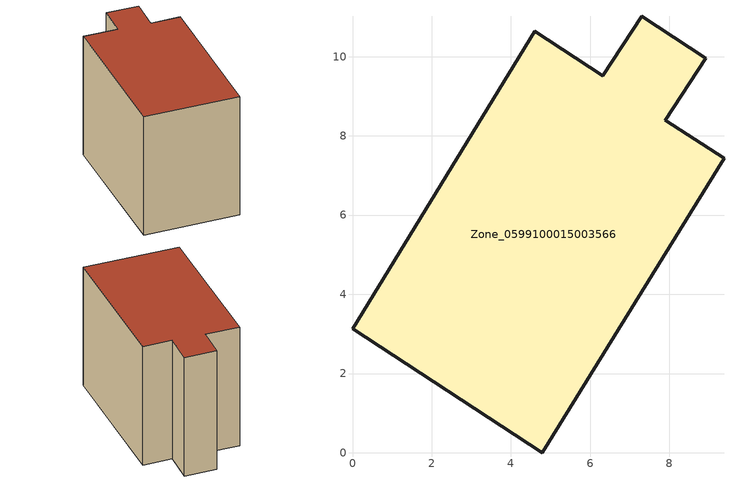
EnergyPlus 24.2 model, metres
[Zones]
Zone_0599100015003566
 floor ground (C_G): 4.79,0 0,3.13 4.61,10.64 6.32,9.52 7.3,11.02 8.92,9.96 7.9,8.4 9.38,7.43 z0.9
 wall outside (C_F): 7.9,8.4 8.92,9.96 7.3,11.02 6.32,9.52 4.61,10.64 0,3.13 4.79,0 9.38,7.43 7.9,8.4 z0.9:8.77
 roof outside (C_R): 4.79,0 9.38,7.43 7.9,8.4 8.92,9.96 7.3,11.02 6.32,9.52 4.61,10.64 0,3.13 z8.77
[BUILDING]
Pand.0599100015003566: North Axis=0; Terrain=City; Loads Convergence Tolerance Value=0.04; Temperature Convergence Tolerance Value=0.4; Solar Distribution=FullExterior; Maximum Number of Warmup Days=25; Minimum Number of Warmup Days=1
[Site:Location]
Rotterdam.The.Hague.AP_ZH_NLD Design_Conditions: Latitude=51.96; Longitude=4.45; Time Zone=1; Elevation=-4.5
[SITE:GROUNDTEMPERATURE:BUILDINGSURFACE]
18, 18, 18, 18, 18, 18, 18, 18, 18, 18, 18, 18
[MATERIAL] Thermal Absorptance=0.9; Solar Absorptance=0.7; Visible Absorptance=0.7
Name | Roughness | Thickness | Conductivity | Density | Specific Heat
G.TI.1965-1974 | MediumSmooth | 0.15 | 0.882353 | 540 | 1210
F.TI.1965-1974 | Rough | 0.3 | 0.697674 | 1920 | 840
R.TI.1965-1974 | MediumRough | 0.2 | 0.232558 | 1500 | 1000
[CONSTRUCTION]
C_G: G.TI.1965-1974
C_F: F.TI.1965-1974
C_R: R.TI.1965-1974
[ZONE]
Zone_0599100015003566: Type=1; Multiplier=1; Ceiling Height=Autocalculate; Volume=Autocalculate; Floor Area=autocalculate; Part of Total Floor Area=Yes
[ZONEINFILTRATION:DESIGNFLOWRATE]
Infil_Zone_0599100015003566: Zone or ZoneList or Space or SpaceList=Zone_0599100015003566; Schedule=AlwaysOn; Design Flow Rate Calculation Method=Flow/Area; Flow Rate per Floor Area=0.003; Constant Term Coefficient=1; Temperature Term Coefficient=0; Velocity Term Coefficient=0; Velocity Squared Term Coefficient=0
[HVACTEMPLATE:ZONE:IDEALLOADSAIRSYSTEM]
Zone_0599100015003566: Maximum Heating Supply Air Temperature=50; Minimum Cooling Supply Air Temperature=13; Maximum Heating Supply Air Humidity Ratio=0.0156; Minimum Cooling Supply Air Humidity Ratio=0.0077; Heating Limit=NoLimit; Cooling Limit=NoLimit; Dehumidification Control Type=ConstantSensibleHeatRatio; Cooling Sensible Heat Ratio=0.7; Dehumidification Setpoint=60; Humidification Control Type=None; Humidification Setpoint=30; Outdoor Air Method=None; Outdoor Air Flow Rate per Person=0.00944; Outdoor Air Flow Rate per Zone Floor Area=0; Outdoor Air Flow Rate per Zone=0; Demand Controlled Ventilation Type=None; Outdoor Air Economizer Type=NoEconomizer; Heat Recovery Type=None; Sensible Heat Recovery Effectiveness=0.7; Latent Heat Recovery Effectiveness=0.65
[ZONECONTROL:THERMOSTAT]
ThermostatControl_Zone_0599100015003566: Zone or ZoneList=Zone_0599100015003566; Control Type Schedule=DualSetpointControlType; Control 1=Thermostat_Zone_0599100015003566; Temperature Difference Between Cutout And Setpoint=0
[THERMOSTATSETPOINT:DUALSETPOINT]
Thermostat_Zone_0599100015003566: Heating Setpoint Temperature Schedule=HeatingSetpoint_Zone_0599100015003566; Cooling Setpoint Temperature Schedule=CoolingSetpoint_Zone_0599100015003566
[SCHEDULE:COMPACT]
HeatingSetpoint_Zone_0599100015003566: Through: 12/31, For: AllDays, Until: 24:00, 21
CoolingSetpoint_Zone_0599100015003566: Through: 12/31, For: AllDays, Until: 24:00, 24
DualSetpointControlType: Through: 12/31, For: AllDays, Until: 24:00, 4
AlwaysOn: Through: 12/31, For: AllDays, Until: 24:00, 1
